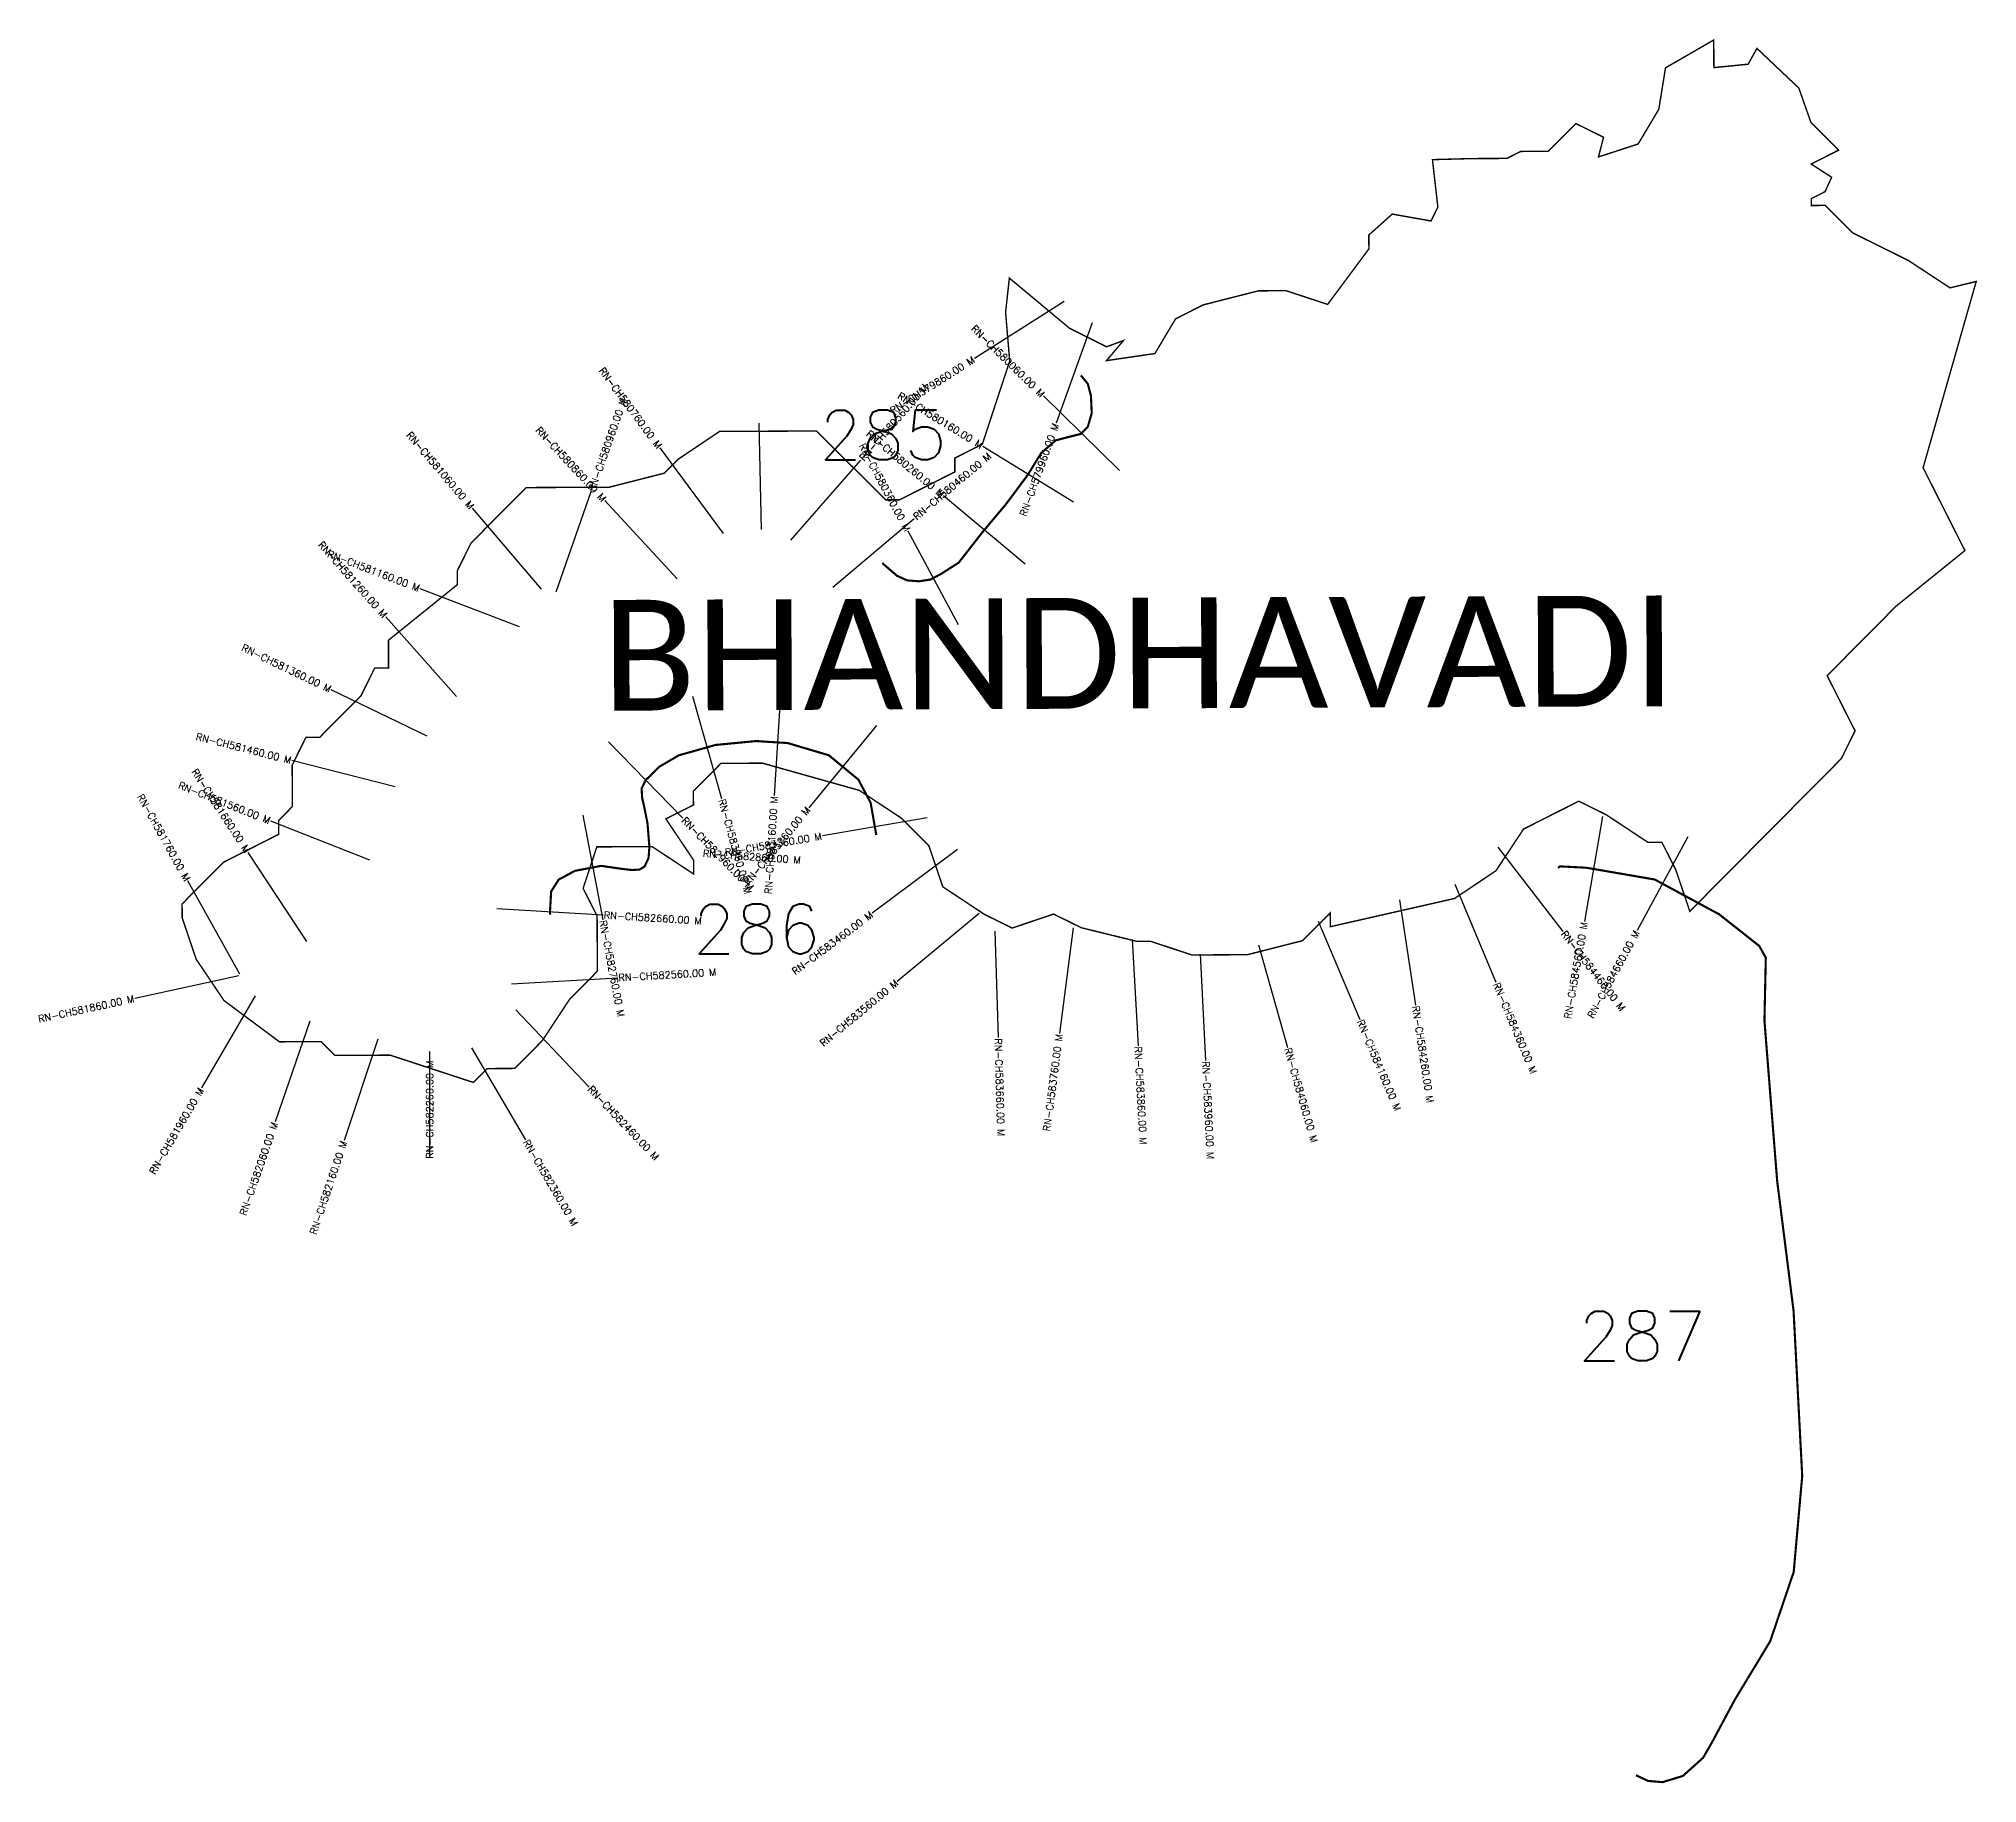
# Model space of a CAD drawing. Header units: metres. Extents: x 321715 to 324444, y 1837277 to 1839734.
import ezdxf
from ezdxf.enums import TextEntityAlignment as Align

# ---------------------------------------------------------------- set-up
doc = ezdxf.new("R2010")
doc.units = ezdxf.units.M
for name, color, linetype in [('CS', 134, 'Continuous'), ('CSMark', 6, 'Continuous'), ('NATURALLY PROTECTED', 3, 'Continuous'), ('VILLAGE NAME', 250, 'Continuous')]:
    doc.layers.add(name, color=color, linetype=linetype)
doc.styles.get("Standard").update_dxf_attribs({"font": 'simplex.shx'})

msp = doc.modelspace()

# ---------------------------------------------------------------- linework, layer by layer
at = {"color": 6, "const_width": 2, "flags": 128}
msp.add_lwpolyline([(322187.7, 1838847.6), (322207.1, 1838847.7), (322207, 1838886.7), (322304, 1838965), (322303.9, 1838984.4), (322323.2, 1839023.5), (322400.8, 1839101.7), (322517.7, 1839102.2), (322595.5, 1839122), (322614.9, 1839141.6), (322673.2, 1839180.8), (322809.6, 1839181.4), (322907.3, 1839084.4), (322926.8, 1839084.5), (323004.5, 1839123.8), (323004.5, 1839143.2), (323043.3, 1839162.9), (323081.8, 1839279.9), (323076, 1839348.5), (323081.3, 1839396.8), (323166.2, 1839326), (323218.1, 1839300), (323241.9, 1839308.7), (323218.1, 1839280.5), (323286.3, 1839290.5), (323315.3, 1839339.3), (323354.2, 1839359), (323432, 1839378.8), (323470.9, 1839379), (323529.5, 1839359.7), (323587.6, 1839437.9), (323587.5, 1839457.4), (323620.5, 1839486.9), (323675.1, 1839477.2), (323684.7, 1839496.7), (323677.1, 1839563.6), (323733.1, 1839565.1), (323781.8, 1839565.3), (323801.2, 1839575.1), (323840.2, 1839575.3), (323879, 1839614.4), (323918, 1839595.1), (323910.9, 1839567.4), (323966.7, 1839585.6), (323995.8, 1839634.4), (324005.3, 1839692.9), (324073.2, 1839732.1), (324073.4, 1839693.2), (324121.7, 1839698), (324134, 1839720.3), (324193, 1839664.4), (324210.1, 1839615.8), (324249.2, 1839577), (324210.4, 1839557.4), (324239.2, 1839538.8), (324230, 1839518.5), (324210.6, 1839508.7), (324210.6, 1839499), (324229.2, 1839499.1), (324230.1, 1839499.1), (324269.2, 1839460.3), (324347.2, 1839421.6), (324405.9, 1839383), (324442.8, 1839392), (324368, 1839129.6), (324426.9, 1839013), (324329.9, 1838934.6), (324232.9, 1838836.8), (324272.2, 1838759.1), (324252.9, 1838720), (324039.5, 1838504.9), (324019.8, 1838563.2), (324000.2, 1838602.1), (323980.6, 1838602), (323922.1, 1838640.7), (323885.4, 1838658.9), (323883.1, 1838660), (323805.3, 1838620.7), (323766.6, 1838562.1), (323708.3, 1838523), (323533.2, 1838483.2), (323533.1, 1838502.7), (323494.3, 1838463.6), (323416.5, 1838443.8), (323338.5, 1838443.4), (323280, 1838462.7), (323260.6, 1838462.6), (323182.6, 1838481.8), (323143.6, 1838501), (323085.2, 1838481.3), (323046.2, 1838500.6), (322987.6, 1838539.4), (322967.8, 1838597.7), (322928.7, 1838636.5), (322870.1, 1838675.2), (322733.6, 1838713.6), (322675.2, 1838713.3), (322636.4, 1838674.2), (322636.5, 1838654.7), (322597.6, 1838635.1), (322636.8, 1838576.8), (322636.9, 1838557.3), (322578.3, 1838596), (322500.4, 1838595.7), (322481.1, 1838537.2), (322500.8, 1838498.3), (322501.1, 1838420.4), (322462.3, 1838381.3), (322423.6, 1838322.7), (322384.8, 1838283.6), (322345.9, 1838283.4), (322326.5, 1838263.9), (322209.4, 1838302.3), (322131.6, 1838302), (322112, 1838321.4), (322053.5, 1838321.1), (321975.4, 1838379.2), (321936.2, 1838437.5), (321916.5, 1838495.8), (321916.4, 1838515.3), (321974.6, 1838574), (322052.3, 1838613.3), (322052.2, 1838632.8), (322071.6, 1838652.3), (322071.4, 1838710.7), (322090.7, 1838749.8), (322110.1, 1838749.9), (322168.3, 1838808.6), (322187.7, 1838847.6)], dxfattribs=at)
at = {"layer": 'CS'}
for p, q in [((323158.5, 1839364), (323032, 1839283.5)), ((323198.1, 1839333.7), (323147.3, 1839192.6)), ((323236.4, 1839125.6), (323129.3, 1839230.7)), ((322732.2, 1839042.5), (322728.9, 1839192.5)), ((322678.6, 1839036.9), (322589.4, 1839157.5)), ((323171.7, 1839081.1), (323043.9, 1839159.7)), ((322773.7, 1839027.5), (322872.3, 1839140.5)), ((322443.2, 1838954.7), (322492.6, 1839096.3)), ((323103.4, 1838993.7), (322988.5, 1839090)), ((322422.6, 1838958.5), (322325.3, 1839072.6)), ((322613.6, 1838973.4), (322511.6, 1839083.4)), ((322832.7, 1838961.6), (322947.3, 1839058.3)), ((323009.8, 1838908.2), (322939, 1839040.5)), ((322391.4, 1838905.4), (322251.5, 1838959.3)), ((322302.6, 1838807.5), (322203.1, 1838919.7)), ((322261.5, 1838751.8), (322126.4, 1838816.9)), ((322759.4, 1838817.7), (322750.2, 1838668)), ((322635.3, 1838808.1), (322676, 1838663.7)), ((322894.3, 1838766.5), (322798.8, 1838650.8)), ((322516.8, 1838743.4), (322621.6, 1838636.1)), ((322216.3, 1838680.2), (322070.9, 1838717.1)), ((322180.7, 1838576.8), (322041.2, 1838631.9)), ((322480.7, 1838640.4), (322508.8, 1838493)), ((322965.8, 1838636.7), (322818, 1838611.2)), ((323916.6, 1838638.5), (323891, 1838490.7)), ((324036.7, 1838609.7), (323965.4, 1838477.8)), ((322092.1, 1838462.6), (322009.6, 1838587.9)), ((323008.1, 1838592.2), (322888.1, 1838502.1)), ((323769.2, 1838595.4), (323860.7, 1838476.6)), ((321997.6, 1838416.6), (321924.6, 1838547.7)), ((323708.4, 1838543.3), (323766.4, 1838405)), ((323630.7, 1838521.1), (323653.3, 1838372.8)), ((322359.5, 1838508.9), (322509.3, 1838499.8)), ((323039, 1838501.9), (322923.5, 1838406.2)), ((323516.3, 1838490.8), (323574.7, 1838352.6)), ((323061, 1838476.9), (323065.6, 1838327)), ((323171.2, 1838481.6), (323151.8, 1838332.9)), ((323254.4, 1838465.2), (323262.5, 1838315.4)), ((323350.2, 1838444.6), (323357.7, 1838294.8)), ((323432, 1838457.6), (323473, 1838313.3)), ((321996.4, 1838414.1), (321849.8, 1838382.3)), ((322380.1, 1838402.6), (322529.8, 1838411.3)), ((322019.2, 1838385.8), (321943.7, 1838256.1)), ((322386.4, 1838366.1), (322489.7, 1838257.4)), ((322096.4, 1838350.3), (322047.4, 1838208.5)), ((322192.1, 1838324.6), (322144.7, 1838182.3)), ((322265, 1838307.5), (322265, 1838157.5)), ((322323.9, 1838312.5), (322399.8, 1838183.1))]:
    msp.add_line(p, q, dxfattribs=at)
at = {"layer": 'NATURALLY PROTECTED', "const_width": 3, "flags": 128}
for points in [[(323182, 1839259.8), (323191.8, 1839247.8), (323196.2, 1839230.9), (323197.3, 1839206.4), (323191.8, 1839187.3), (323182, 1839177.3), (323162.4, 1839172.4), (323146.5, 1839168.1), (323126.3, 1839150.6), (323107.2, 1839119.5), (323076.7, 1839078.5), (323042.8, 1839038.1), (323010.1, 1838996.1), (322985.5, 1838980.3), (322970.3, 1838972.2), (322954.2, 1838969.7), (322937.3, 1838971), (322922.9, 1838977.6), (322902.3, 1838995.4)], [(322434.7, 1838500.3), (322434.4, 1838503.9), (322436.1, 1838532.9), (322446.7, 1838549.6), (322469.5, 1838561.9), (322506.4, 1838568.9), (322536.3, 1838564.6), (322549.7, 1838563.1), (322560.5, 1838563.7), (322567.7, 1838568), (322573.3, 1838580.2), (322574.4, 1838595.6), (322571.8, 1838628.5), (322567.4, 1838650.8), (322564.2, 1838664.8), (322563.5, 1838678), (322569.2, 1838689.7), (322588.5, 1838708.6), (322615.8, 1838724.6), (322667.5, 1838739.2), (322724.7, 1838744.7), (322769.1, 1838741.9), (322827.1, 1838724.7), (322868.8, 1838690.3), (322886, 1838657.7), (322893.9, 1838612.4)], [(323854, 1838566.1), (323856.8, 1838568.2), (323893.8, 1838566.3), (323990.1, 1838549.7), (324080.8, 1838500.7), (324137.2, 1838456.2), (324146.5, 1838439.6), (324144.6, 1838350.8), (324154.8, 1838222.2), (324162.5, 1838125.2), (324185.6, 1837942.3), (324197.8, 1837709.9), (324185.8, 1837574.4), (324152.6, 1837476.6), (324103.1, 1837394.9), (324071, 1837334.9), (324058.2, 1837312.7), (324029.7, 1837287.1), (324001.1, 1837278.4), (323980.7, 1837280.1), (323963.5, 1837288.2)]]:
    msp.add_lwpolyline(points, dxfattribs=at)

# ---------------------------------------------------------------- texts
at = {"char_height": 70, "attachment_point": 1}
for s, insert in [('285', (322813.5, 1839210.7)), ('286', (322635.4, 1838514.9)), ('287', (323882.4, 1837941.7))]:
    msp.add_mtext_dynamic_manual_height_columns(s, width=95.172, gutter_width=1, heights=[0], dxfattribs=dict(at, insert=insert))
at = {"layer": 'CSMark'}
for s, rotation, p in [('RN-CH580060.00 M', 315.5329, (323128.6, 1839231.4)), ('RN-CH579860.00 M', 32.4843, (323031.1, 1839283)), ('RN-CH580760.00 M', 306.5157, (322588.8, 1839158.3)), ('RN-CH580160.00 M', 328.4371, (323043, 1839160.2)), ('RN-CH581060.00 M', 310.4479, (322324.7, 1839073.4)), ('RN-CH580860.00 M', 312.8636, (322510.9, 1839084.1)), ('RN-CH580260.00 M', 320.029, (322987.7, 1839090.7)), ('RN-CH579960.00 M', 70.2101, (323147, 1839191.7)), ('RN-CH580360.00 M', 298.1673, (322938.5, 1839041.3)), ('RN-CH581260.00 M', 311.5392, (322202.5, 1838920.5)), ('RN-CH581160.00 M', 338.9345, (322250.5, 1838959.6)), ('RN-CH581360.00 M', 334.2792, (322125.5, 1838817.3)), ('RN-CH581460.00 M', 345.7433, (322070, 1838717.4)), ('RN-CH581560.00 M', 338.4282, (322040.2, 1838632.3)), ('RN-CH581660.00 M', 303.3474, (322009.1, 1838588.8)), ('RN-CH581760.00 M', 299.1225, (321924.1, 1838548.5)), ('RN-CH583160.00 M', 86.4975, (322750.2, 1838667)), ('RN-CH583260.00 M', 50.4534, (322798.1, 1838650.1)), ('RN-CH583360.00 M', 9.8232, (322817, 1838611)), ('RN-CH583460.00 M', 36.8831, (322887.3, 1838501.5)), ('RN-CH584560.00 M', 80.1851, (323890.9, 1838489.7)), ('RN-CH584660.00 M', 61.6065, (323964.9, 1838476.9)), ('RN-CH583560.00 M', 39.6375, (322922.7, 1838405.6)), ('RN-CH581860.00 M', 12.2062, (321848.8, 1838382.1)), ('RN-CH583760.00 M', 82.5723, (323151.6, 1838331.9)), ('RN-CH581960.00 M', 59.8089, (321943.2, 1838255.2)), ('RN-CH582060.00 M', 70.915, (322047, 1838207.6)), ('RN-CH582160.00 M', 71.5736, (322144.3, 1838181.3))]:
    msp.add_text(s, height=10, rotation=rotation, dxfattribs=at).set_placement(p, align=Align.MIDDLE_RIGHT)
for s, rotation, p in [('RN-CH580960.00 M', 70.759, (322492.9, 1839097.2)), ('RN-CH580560.00 M', 48.9142, (322873, 1839141.3)), ('RN-CH580460.00 M', 40.1448, (322948.1, 1839059)), ('RN-CH583060.00 M', 285.7379, (322676.2, 1838662.7)), ('RN-CH582960.00 M', 314.3366, (322622.3, 1838635.4)), ('RN-CH582860.00 M', 355.9681, (322649.9, 1838586.6)), ('RN-CH582760.00 M', 280.779, (322508.9, 1838492.1)), ('RN-CH582660.00 M', 356.5301, (322510.3, 1838499.7)), ('RN-CH584460.00 M', 307.6005, (323861.3, 1838475.8)), ('RN-CH582560.00 M', 3.3194, (322530.8, 1838411.4)), ('RN-CH584360.00 M', 292.7595, (323766.8, 1838404)), ('RN-CH584260.00 M', 278.6428, (323653.4, 1838371.8)), ('RN-CH584160.00 M', 292.9071, (323575.1, 1838351.7)), ('RN-CH583660.00 M', 271.7352, (323065.6, 1838326)), ('RN-CH583860.00 M', 273.0922, (323262.6, 1838314.4)), ('RN-CH584060.00 M', 285.8645, (323473.3, 1838312.3)), ('RN-CH582260.00 M', 90, (322265, 1838156.5)), ('RN-CH583960.00 M', 272.8616, (323357.8, 1838293.8)), ('RN-CH582460.00 M', 313.5418, (322490.4, 1838256.7)), ('RN-CH582360.00 M', 300.3993, (322400.3, 1838182.2))]:
    msp.add_text(s, height=10, rotation=rotation, dxfattribs=at).set_placement(p, align=Align.MIDDLE_LEFT)
at = {"layer": 'VILLAGE NAME', "insert": (322507.2, 1838943.4), "char_height": 155.989, "attachment_point": 1, "rotation": 0.2435}
msp.add_mtext_dynamic_manual_height_columns('{\\fCalibri|b0|i0|c0|p34;BHANDHAVADI}', width=1910.584, gutter_width=779.9, heights=[0], dxfattribs=at)

doc.saveas('drawing.dxf')
